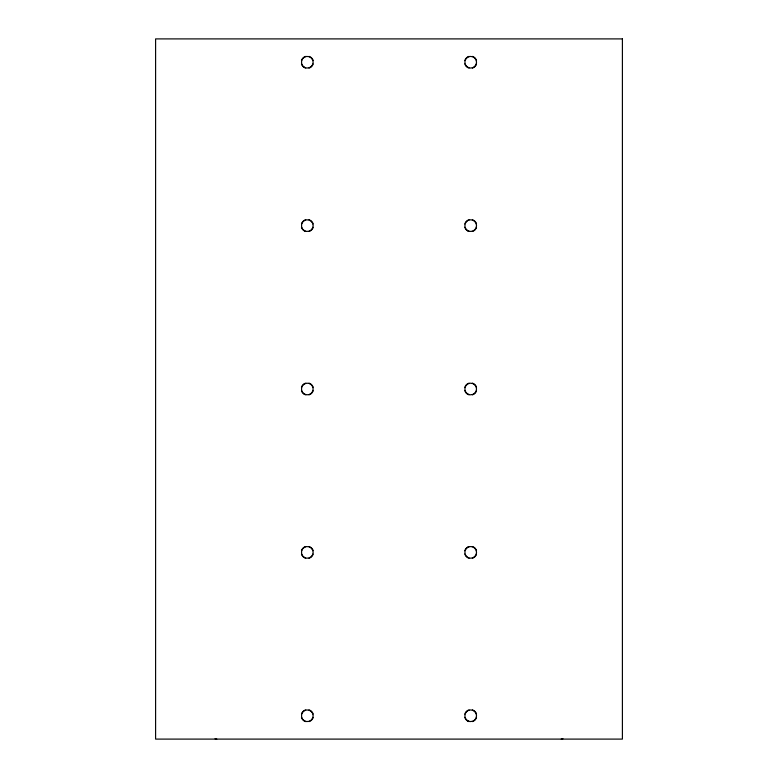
<?xml version="1.0" encoding="UTF-8"?>
<svg xmlns="http://www.w3.org/2000/svg" width="778" height="778" viewBox="0 0 778 778"><rect width="100%" height="100%" fill="white"/><g stroke="black" fill="none" stroke-linecap="round" stroke-linejoin="round"><path stroke-width="1.17" d="M476.525 63.913A6.068 6.068 0 0 1 472.363 68.075M469.017 68.075A6.068 6.068 0 0 1 464.855 63.913M464.855 60.567A6.068 6.068 0 0 1 469.017 56.405M472.363 56.405A6.068 6.068 0 0 1 476.525 60.567M313.145 63.913A6.068 6.068 0 0 1 308.983 68.075M305.637 68.075A6.068 6.068 0 0 1 301.475 63.913M301.475 60.567A6.068 6.068 0 0 1 305.637 56.405M308.983 56.405A6.068 6.068 0 0 1 313.145 60.567M476.525 227.293A6.068 6.068 0 0 1 472.363 231.455M469.017 231.455A6.068 6.068 0 0 1 464.855 227.293M464.855 223.947A6.068 6.068 0 0 1 469.017 219.785M472.363 219.785A6.068 6.068 0 0 1 476.525 223.947M313.145 227.293A6.068 6.068 0 0 1 308.983 231.455M305.637 231.455A6.068 6.068 0 0 1 301.475 227.293M301.475 223.947A6.068 6.068 0 0 1 305.637 219.785M308.983 219.785A6.068 6.068 0 0 1 313.145 223.947M476.525 390.673A6.068 6.068 0 0 1 472.363 394.835M469.017 394.835A6.068 6.068 0 0 1 464.855 390.673M464.855 387.327A6.068 6.068 0 0 1 469.017 383.165M472.363 383.165A6.068 6.068 0 0 1 476.525 387.327M313.145 390.673A6.068 6.068 0 0 1 308.983 394.835M305.637 394.835A6.068 6.068 0 0 1 301.475 390.673M301.475 387.327A6.068 6.068 0 0 1 305.637 383.165M308.983 383.165A6.068 6.068 0 0 1 313.145 387.327M476.525 554.053A6.068 6.068 0 0 1 472.363 558.215M469.017 558.215A6.068 6.068 0 0 1 464.855 554.053M464.855 550.707A6.068 6.068 0 0 1 469.017 546.545M472.363 546.545A6.068 6.068 0 0 1 476.525 550.707M313.145 554.053A6.068 6.068 0 0 1 308.983 558.215M305.637 558.215A6.068 6.068 0 0 1 301.475 554.053M301.475 550.707A6.068 6.068 0 0 1 305.637 546.545M308.983 546.545A6.068 6.068 0 0 1 313.145 550.707M476.525 717.433A6.068 6.068 0 0 1 472.363 721.595M469.017 721.595A6.068 6.068 0 0 1 464.855 717.433M464.855 714.087A6.068 6.068 0 0 1 469.017 709.925M472.363 709.925A6.068 6.068 0 0 1 476.525 714.087M313.145 717.433A6.068 6.068 0 0 1 308.983 721.595M305.637 721.595A6.068 6.068 0 0 1 301.475 717.433M301.475 714.087A6.068 6.068 0 0 1 305.637 709.925M308.983 709.925A6.068 6.068 0 0 1 313.145 714.087M562.932 738.769A4.668 4.668 0 0 1 561.22 739.1M216.78 739.1A4.668 4.668 0 0 1 215.068 738.769M622.4 38.9L155.6 38.9L155.6 739.1L622.4 739.1L622.4 38.9M467.773 67.297A5.835 5.835 0 0 0 476.525 62.24A5.835 5.835 0 0 0 467.773 57.183A5.835 5.835 0 0 0 467.773 67.297M304.392 557.437A5.835 5.835 0 0 0 313.145 552.38A5.835 5.835 0 0 0 304.392 547.323A5.835 5.835 0 0 0 304.392 557.437M304.392 720.817A5.835 5.835 0 0 0 313.145 715.76A5.835 5.835 0 0 0 304.392 710.703A5.835 5.835 0 0 0 304.392 720.817M467.773 230.677A5.835 5.835 0 0 0 476.525 225.62A5.835 5.835 0 0 0 467.773 220.563A5.835 5.835 0 0 0 467.773 230.677M467.773 394.057A5.835 5.835 0 0 0 476.525 389A5.835 5.835 0 0 0 467.773 383.943A5.835 5.835 0 0 0 467.773 394.057M304.392 230.677A5.835 5.835 0 0 0 313.145 225.62A5.835 5.835 0 0 0 304.392 220.563A5.835 5.835 0 0 0 304.392 230.677M467.773 557.437A5.835 5.835 0 0 0 476.525 552.38A5.835 5.835 0 0 0 467.773 547.323A5.835 5.835 0 0 0 467.773 557.437M304.392 394.057A5.835 5.835 0 0 0 313.145 389A5.835 5.835 0 0 0 304.392 383.943A5.835 5.835 0 0 0 304.392 394.057M304.392 67.297A5.835 5.835 0 0 0 313.145 62.24A5.835 5.835 0 0 0 304.392 57.183A5.835 5.835 0 0 0 304.392 67.297M467.773 720.817A5.835 5.835 0 0 0 476.525 715.76A5.835 5.835 0 0 0 467.773 710.703A5.835 5.835 0 0 0 467.773 720.817"/></g></svg>
